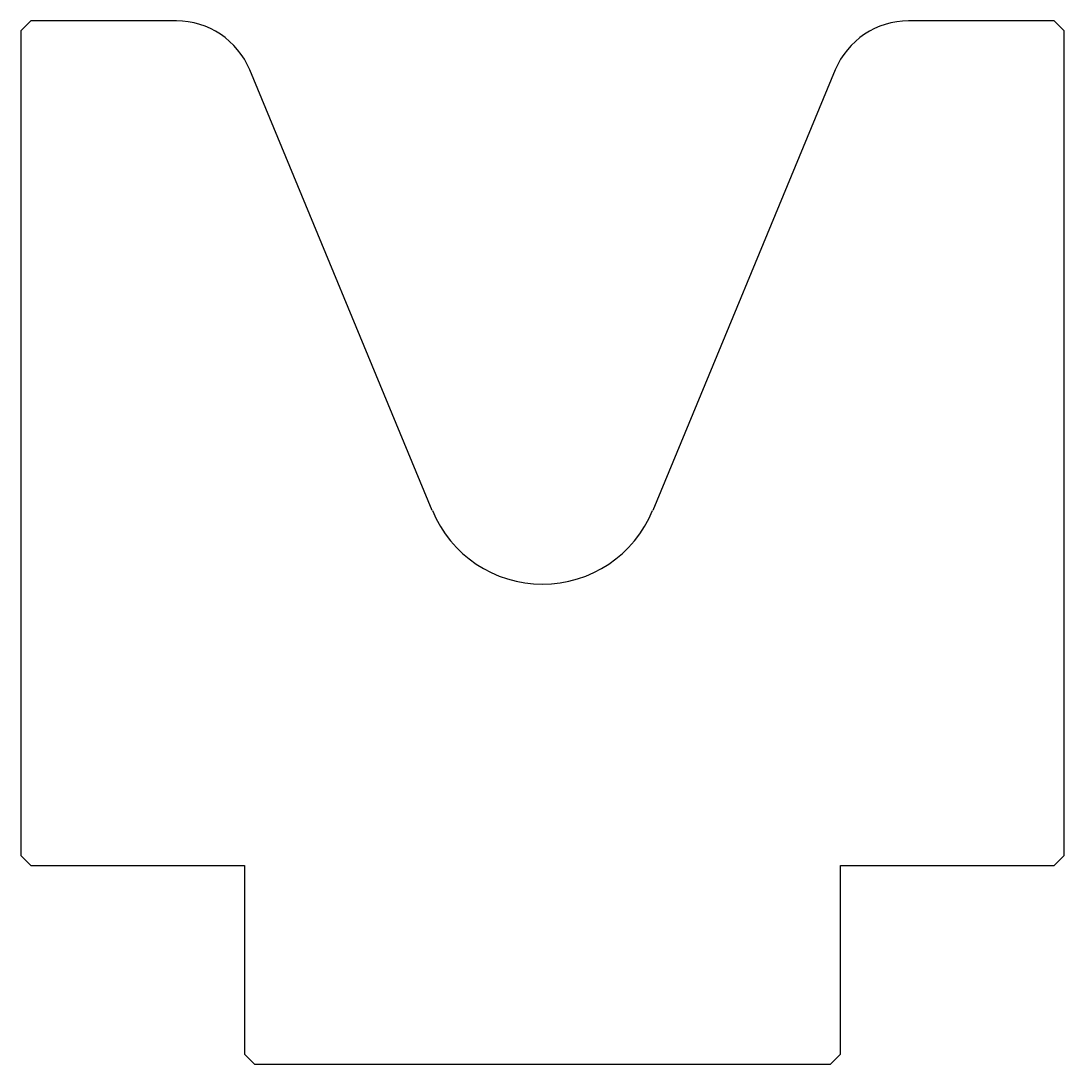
# Model space of a CAD drawing. Extents: x 38 to 142, y 30 to 135.
import ezdxf

# ---------------------------------------------------------------- set-up
doc = ezdxf.new("R2010")
doc.units = 0
doc.header["$LTSCALE"] = 25.4
doc.layers.add('PREDEFINITO', color=7, linetype='CONTINUOUS')

msp = doc.modelspace()

# ---------------------------------------------------------------- linework, layer by layer
at = {"layer": 'PREDEFINITO', "color": 7, "linetype": 'CONTINUOUS'}
for p, q in [((38.5, 135), (37.5, 134)), ((53.15, 135), (38.5, 135)), ((141.5, 135), (126.85, 135)), ((142.5, 134), (141.5, 135)), ((37.5, 134), (37.5, 51)), ((142.5, 51), (142.5, 134)), ((78.91, 85.72), (60.55, 130.06)), ((119.45, 130.06), (101.09, 85.72)), ((37.5, 51), (38.5, 50)), ((141.5, 50), (142.5, 51)), ((38.5, 50), (60, 50)), ((60, 50), (60, 31)), ((120, 50), (141.5, 50)), ((120, 31), (120, 50)), ((60, 31), (61, 30)), ((119, 30), (120, 31)), ((61, 30), (119, 30))]:
    msp.add_line(p, q, dxfattribs=at)
for centre, radius, start, end in [((53.15, 127), 8, 22.5, 90), ((126.85, 127), 8, 90, 157.5), ((90, 90.31), 12, 202.5, 337.5)]:
    msp.add_arc(centre, radius, start, end, dxfattribs=at)

doc.saveas('drawing.dxf')
